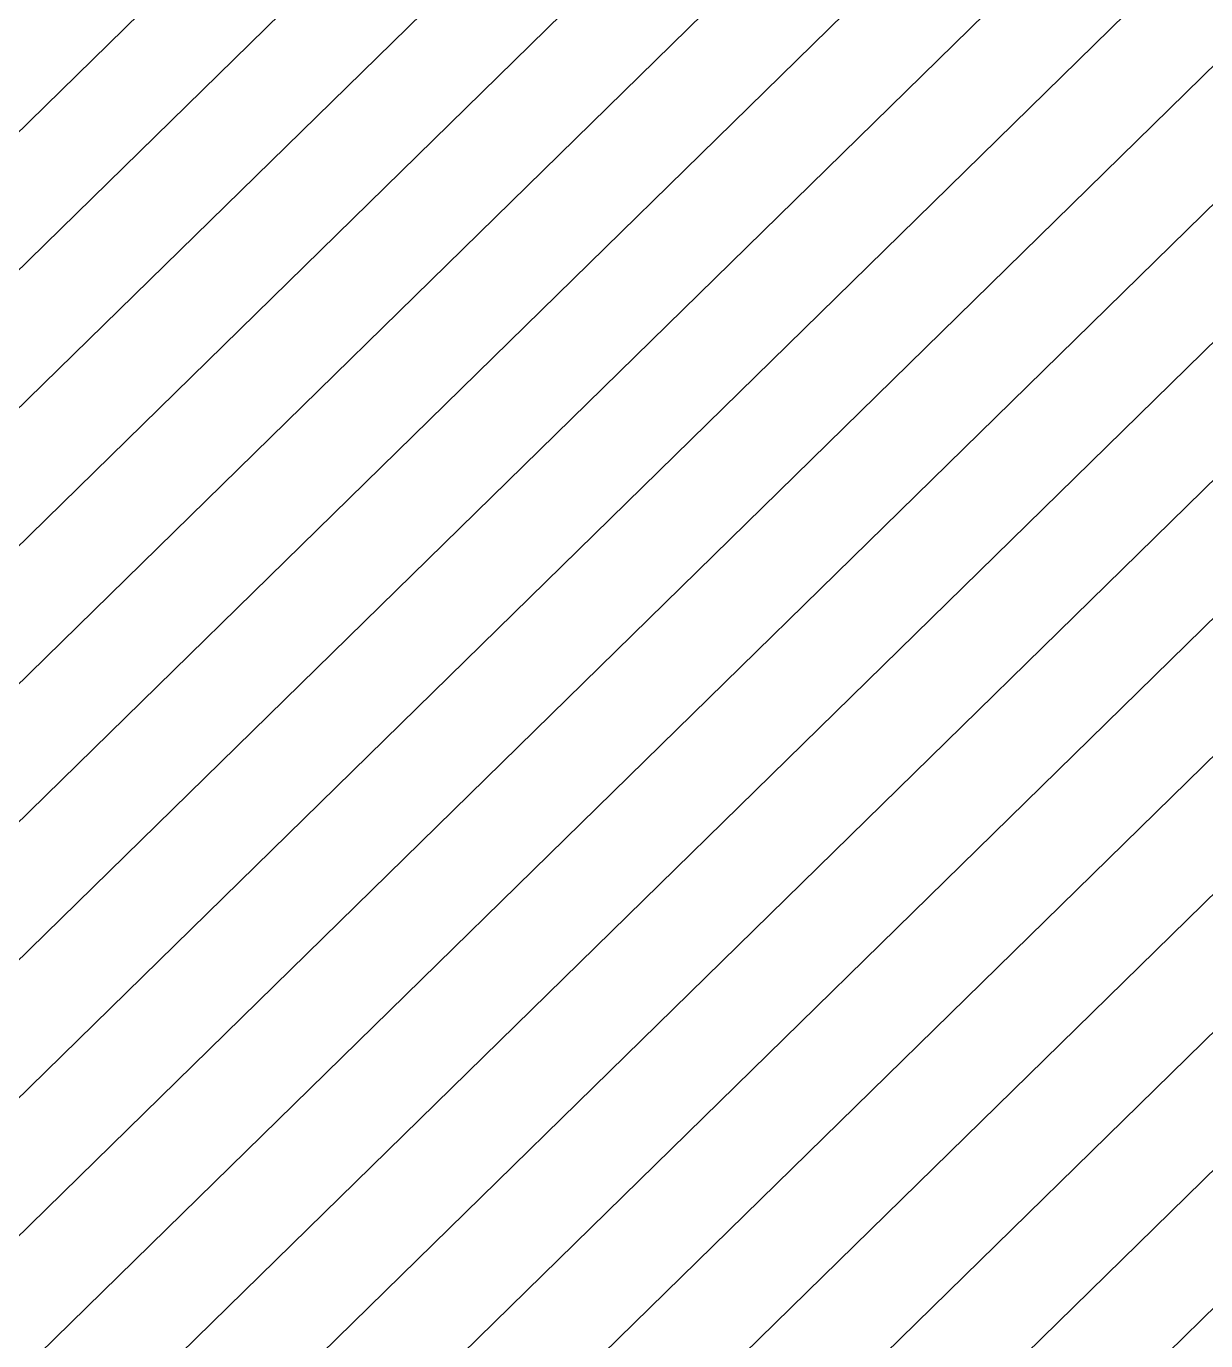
# Model space of a CAD drawing. Extents: x 7084 to 11035, y 13750 to 16729.
# Drawn here: x 8663.817 to 8667.958, y 15522.393 to 15527.009 of the extents above; entities that cross this region are included whole.
import ezdxf

# ---------------------------------------------------------------- set-up
doc = ezdxf.new("R2010")
doc.units = 0
doc.layers.add('Default', color=7, linetype='Continuous')

msp = doc.modelspace()

# ---------------------------------------------------------------- linework, layer by layer
at = {"layer": 'Default'}
for points in [[(8334.0679, 15238.8849), (8481.2701, 15315.8932), (8503.3486, 15314.5737), (8546.1307, 15403.1936), (8606.168, 15412.4301), (8642.8383, 15464.3798), (8687.4814, 15442.8279), (8739.2575, 15429.3276), (8794.796, 15464.0391), (8737.9031, 15532.9757), (8705.8166, 15501.5542), (8661.1735, 15523.1061), (8693.26, 15554.5276), (8758.3463, 15687.2345), (8827.1031, 15736.1283), (8943.2258, 15763.631), (8990.0629, 15838.9652), (9130.574, 15741.8678), (9277.2553, 15737.2839), (9359.7634, 15708.2533)], [(8354.1903, 15235.5994), (8488.2102, 15305.7114), (8508.3116, 15304.51), (8553.0236, 15397.1278), (8607.6844, 15405.5372), (8646.009, 15459.8305), (8686.6543, 15440.2086), (8740.7661, 15426.0992), (8798.8101, 15462.3767), (8739.3506, 15534.4232), (8705.8166, 15501.5842), (8665.1714, 15521.206), (8698.7054, 15554.0451), (8757.9631, 15674.8678), (8829.8217, 15725.9673), (8951.183, 15754.7108), (8993.8257, 15823.2986), (9121.7538, 15734.8965)], [(9618.2993, 15708.3486), (9450.4374, 15663.7477), (9361.6623, 15697.6436), (9274.5015, 15728.3113), (9119.5487, 15733.1537), (8994.7664, 15819.382), (8953.1723, 15752.4807), (8830.5013, 15723.4271), (8757.8673, 15671.7761), (8700.0667, 15553.9244), (8666.1708, 15520.731), (8705.8166, 15501.5917), (8739.7125, 15534.7851), (8799.8137, 15461.9611), (8741.1433, 15425.2921), (8686.4475, 15439.5538), (8646.8017, 15458.6931), (8608.0635, 15403.814), (8554.7468, 15395.6114), (8509.5523, 15301.9941), (8489.9452, 15303.1659), (8359.2209, 15234.778)], [(8337.4216, 15238.3373), (8482.4268, 15314.1963), (8504.1758, 15312.8964), (8547.2795, 15402.1826), (8606.4207, 15411.2813), (8643.3667, 15463.6216), (8687.3436, 15442.3914), (8739.5089, 15428.7895), (8795.465, 15463.7621), (8738.1444, 15533.217), (8705.8166, 15501.5592), (8661.8398, 15522.7894), (8694.1675, 15554.4472), (8758.2824, 15685.1734), (8827.5562, 15734.4348), (8944.552, 15762.1443)], [(8339.0985, 15238.0635), (8483.0051, 15313.3478), (8504.5894, 15312.0578), (8547.8539, 15401.6771), (8606.5471, 15410.7069), (8643.631, 15463.2424), (8687.2746, 15442.1731), (8739.6346, 15428.5205), (8795.7996, 15463.6235), (8738.265, 15533.3376), (8705.8166, 15501.5617), (8662.1729, 15522.6311), (8694.6213, 15554.4069), (8758.2505, 15684.1428), (8827.7827, 15733.588), (8945.2151, 15761.4009)], [(8945.8782, 15760.6576), (8828.0093, 15732.7413), (8758.2185, 15683.1122), (8695.0751, 15554.3667), (8662.5061, 15522.4727), (8705.8166, 15501.5642), (8738.3856, 15533.4582), (8796.1341, 15463.485), (8739.7604, 15428.2515), (8687.2057, 15441.9548), (8643.8952, 15462.8633), (8606.6735, 15410.1325), (8548.4283, 15401.1717), (8505.003, 15311.2191), (8483.5834, 15312.4993), (8340.7753, 15237.7897)], [(8946.5413, 15759.9142), (8828.2358, 15731.8945), (8758.1866, 15682.0817), (8695.5289, 15554.3265), (8662.8393, 15522.3144), (8705.8166, 15501.5667), (8738.5062, 15533.5788), (8796.4686, 15463.3465), (8739.8861, 15427.9824), (8687.1368, 15441.7365), (8644.1594, 15462.4842), (8606.7998, 15409.5581), (8549.0027, 15400.6662), (8505.4165, 15310.3805), (8484.1618, 15311.6508), (8342.4522, 15237.5159)], [(8344.1291, 15237.2422), (8484.7401, 15310.8023), (8505.8301, 15309.5419), (8549.5772, 15400.1607), (8606.9262, 15408.9836), (8644.4237, 15462.1051), (8687.0678, 15441.5183), (8740.0118, 15427.7134), (8796.8031, 15463.2079), (8738.6269, 15533.6995), (8705.8166, 15501.5692), (8663.1724, 15522.156), (8695.9827, 15554.2863), (8758.1547, 15681.0511), (8828.4624, 15731.0478), (8947.2044, 15759.1709)], [(8485.3185, 15309.9538), (8506.2437, 15308.7032), (8550.1516, 15399.6552), (8607.0526, 15408.4092), (8644.6879, 15461.726), (8686.9989, 15441.3), (8740.1375, 15427.4444), (8797.1376, 15463.0694), (8738.7475, 15533.8201), (8705.8166, 15501.5717), (8663.5056, 15521.9977), (8696.4365, 15554.2461), (8758.1227, 15680.0206), (8828.6889, 15730.201), (8947.8675, 15758.4275)], [(8948.5306, 15757.6842), (8828.9155, 15729.3543), (8758.0908, 15678.99), (8696.8902, 15554.2059), (8663.8387, 15521.8394), (8705.8166, 15501.5742), (8738.8681, 15533.9407), (8797.4721, 15462.9309), (8740.2632, 15427.1753), (8686.93, 15441.0817), (8644.9521, 15461.3469), (8607.1789, 15407.8348), (8550.726, 15399.1497), (8506.6573, 15307.8646), (8485.8968, 15309.1053), (8347.4828, 15236.6946)], [(8349.1597, 15236.4208), (8486.4751, 15308.2569), (8507.0708, 15307.026), (8551.3004, 15398.6443), (8607.3053, 15407.2604), (8645.2163, 15460.9678), (8686.8611, 15440.8634), (8740.389, 15426.9063), (8797.8066, 15462.7923), (8738.9888, 15534.0613), (8705.8166, 15501.5767), (8664.1719, 15521.681), (8697.344, 15554.1657), (8758.0589, 15677.9594), (8829.142, 15728.5075), (8949.1937, 15756.9408)], [(8350.8365, 15236.147), (8487.0535, 15307.4084), (8507.4844, 15306.1873), (8551.8748, 15398.1388), (8607.4317, 15406.686), (8645.4806, 15460.5887), (8686.7921, 15440.6452), (8740.5147, 15426.6373), (8798.1411, 15462.6538), (8739.1094, 15534.182), (8705.8166, 15501.5792), (8664.505, 15521.5227), (8697.7978, 15554.1255), (8758.0269, 15676.9289), (8829.3686, 15727.6608), (8949.8568, 15756.1975)], [(8352.5134, 15235.8732), (8487.6318, 15306.5599), (8507.898, 15305.3487), (8552.4492, 15397.6333), (8607.5581, 15406.1116), (8645.7448, 15460.2096), (8686.7232, 15440.4269), (8740.6404, 15426.3683), (8798.4756, 15462.5152), (8739.23, 15534.3026), (8705.8166, 15501.5817), (8664.8382, 15521.3644), (8698.2516, 15554.0853), (8757.995, 15675.8983), (8829.5951, 15726.814), (8950.5199, 15755.4541)], [(8826.65, 15737.8218), (8758.4102, 15689.2956), (8692.3524, 15554.608), (8660.5071, 15523.4227), (8705.8166, 15501.5492), (8737.6619, 15532.7345), (8794.127, 15464.3162), (8739.0061, 15429.8656), (8687.6193, 15443.2645), (8642.3098, 15465.138), (8605.9152, 15413.5789), (8544.9819, 15404.2045), (8502.5215, 15316.251), (8480.1134, 15317.5902), (8330.7142, 15239.4325)], [(8826.8766, 15736.975), (8758.3782, 15688.265), (8692.8062, 15554.5678), (8660.8403, 15523.2644), (8705.8166, 15501.5517), (8737.7825, 15532.8551), (8794.4615, 15464.1777), (8739.1318, 15429.5966), (8687.5503, 15443.0462), (8642.5741, 15464.7589), (8606.0416, 15413.0045), (8545.5563, 15403.6991), (8502.9351, 15315.4123), (8480.6917, 15316.7417), (8332.391, 15239.1587)], [(8335.7448, 15238.6111), (8481.8484, 15315.0447), (8503.7622, 15313.7351), (8546.7051, 15402.6881), (8606.2944, 15411.8557), (8643.1025, 15464.0007), (8687.4125, 15442.6096), (8739.3832, 15429.0585), (8795.1305, 15463.9006), (8738.0237, 15533.0963), (8705.8166, 15501.5567), (8661.5066, 15522.9477), (8693.7138, 15554.4874), (8758.3144, 15686.2039)], [(8699.1592, 15554.0049), (8665.5045, 15521.0477), (8705.8166, 15501.5867), (8739.4713, 15534.5439), (8799.1446, 15462.2382), (8740.8918, 15425.8302), (8686.5853, 15439.9903), (8646.2733, 15459.4513), (8607.8108, 15404.9628), (8553.598, 15396.6223), (8508.7251, 15303.6714), (8488.7885, 15304.8629), (8355.8671, 15235.3256)], [(8357.544, 15235.0518), (8489.3668, 15304.0144), (8509.1387, 15302.8328), (8554.1724, 15396.1169), (8607.9372, 15404.3884), (8646.5375, 15459.0722), (8686.5164, 15439.7721), (8741.0175, 15425.5612), (8799.4792, 15462.0996), (8739.5919, 15534.6645), (8705.8166, 15501.5892), (8665.8377, 15520.8894), (8699.613, 15553.9646)]]:
    msp.add_lwpolyline(points, dxfattribs=at)

doc.saveas('drawing.dxf')
